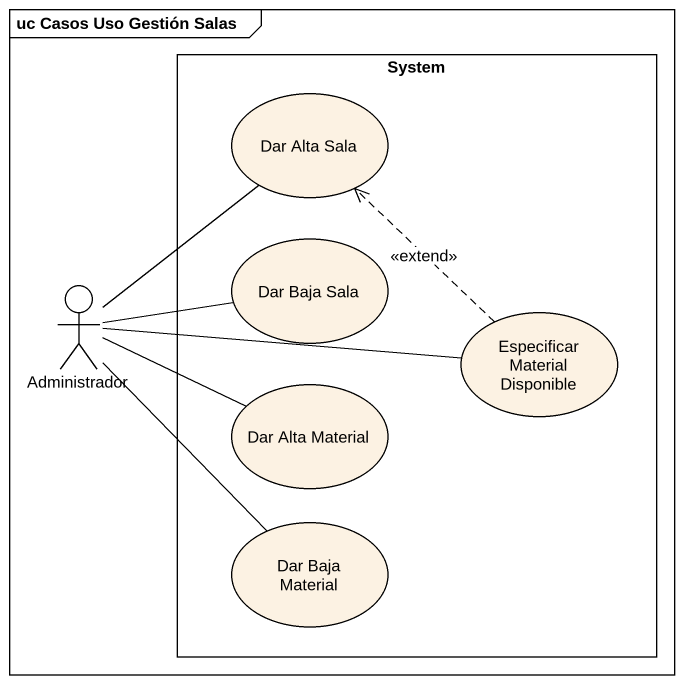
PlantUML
@startuml
mainframe uc Casos Uso Gestión Salas
rectangle System {
  usecase "Dar Alta Sala" as Dar_Alta_Sala
  usecase "Dar Baja Sala" as Dar_Baja_Sala
  usecase "Especificar Material Disponible" as Especificar_Material
  usecase "Dar Alta Material" as Dar_Alta_Material
  usecase "Dar Baja Material" as Dar_Baja_Material
}
actor Administrador
Dar_Alta_Sala -- Administrador
Dar_Baja_Sala -left- Administrador
Especificar_Material .up.> Dar_Alta_Sala : <<extend>>
Especificar_Material -left- Administrador
Dar_Alta_Material -left- Administrador
Dar_Baja_Material -up- Administrador
@enduml
